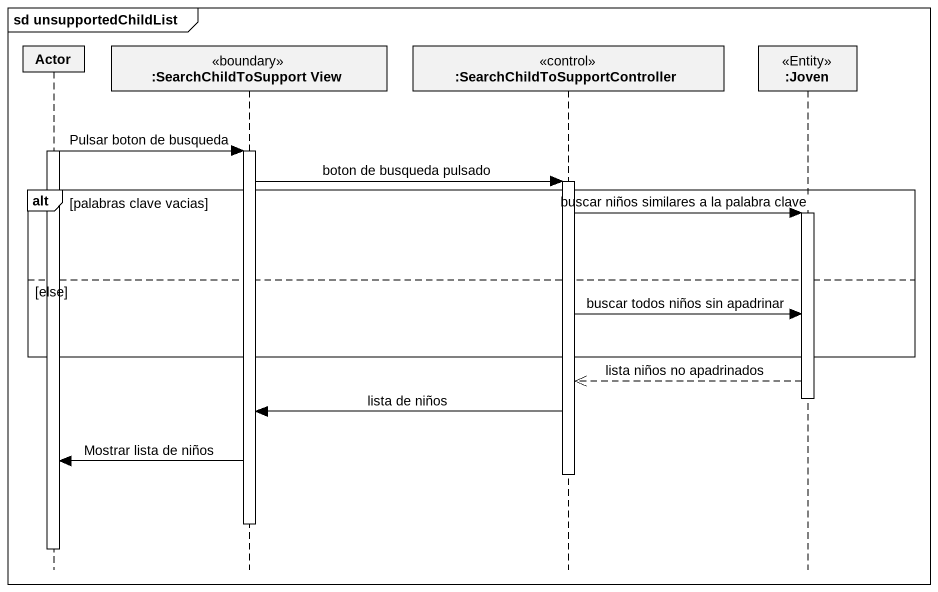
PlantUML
@startuml
mainframe sd unsupportedChildList
hide footbox
participant "Actor" as Actor_
participant ":SearchChildToSupport View" as SearchChildToSupport_View <<boundary>>
participant ":SearchChildToSupportController" as SearchChildToSupportControll <<control>>
participant ":Joven" as Joven <<Entity>>

activate Actor_
Actor_ -> SearchChildToSupport_View : Pulsar boton de busqueda
activate SearchChildToSupport_View
SearchChildToSupport_View -> SearchChildToSupportControll : boton de busqueda pulsado
activate SearchChildToSupportControll
alt palabras clave vacias
  SearchChildToSupportControll -> Joven : buscar niños similares a la palabra clave
  activate Joven
else else
  SearchChildToSupportControll -> Joven : buscar todos niños sin apadrinar
end
Joven -->> SearchChildToSupportControll : lista niños no apadrinados
deactivate Joven
SearchChildToSupportControll -> SearchChildToSupport_View : lista de niños
SearchChildToSupport_View -> Actor_ : Mostrar lista de niños
deactivate SearchChildToSupportControll
deactivate SearchChildToSupport_View
deactivate Actor_
@enduml
